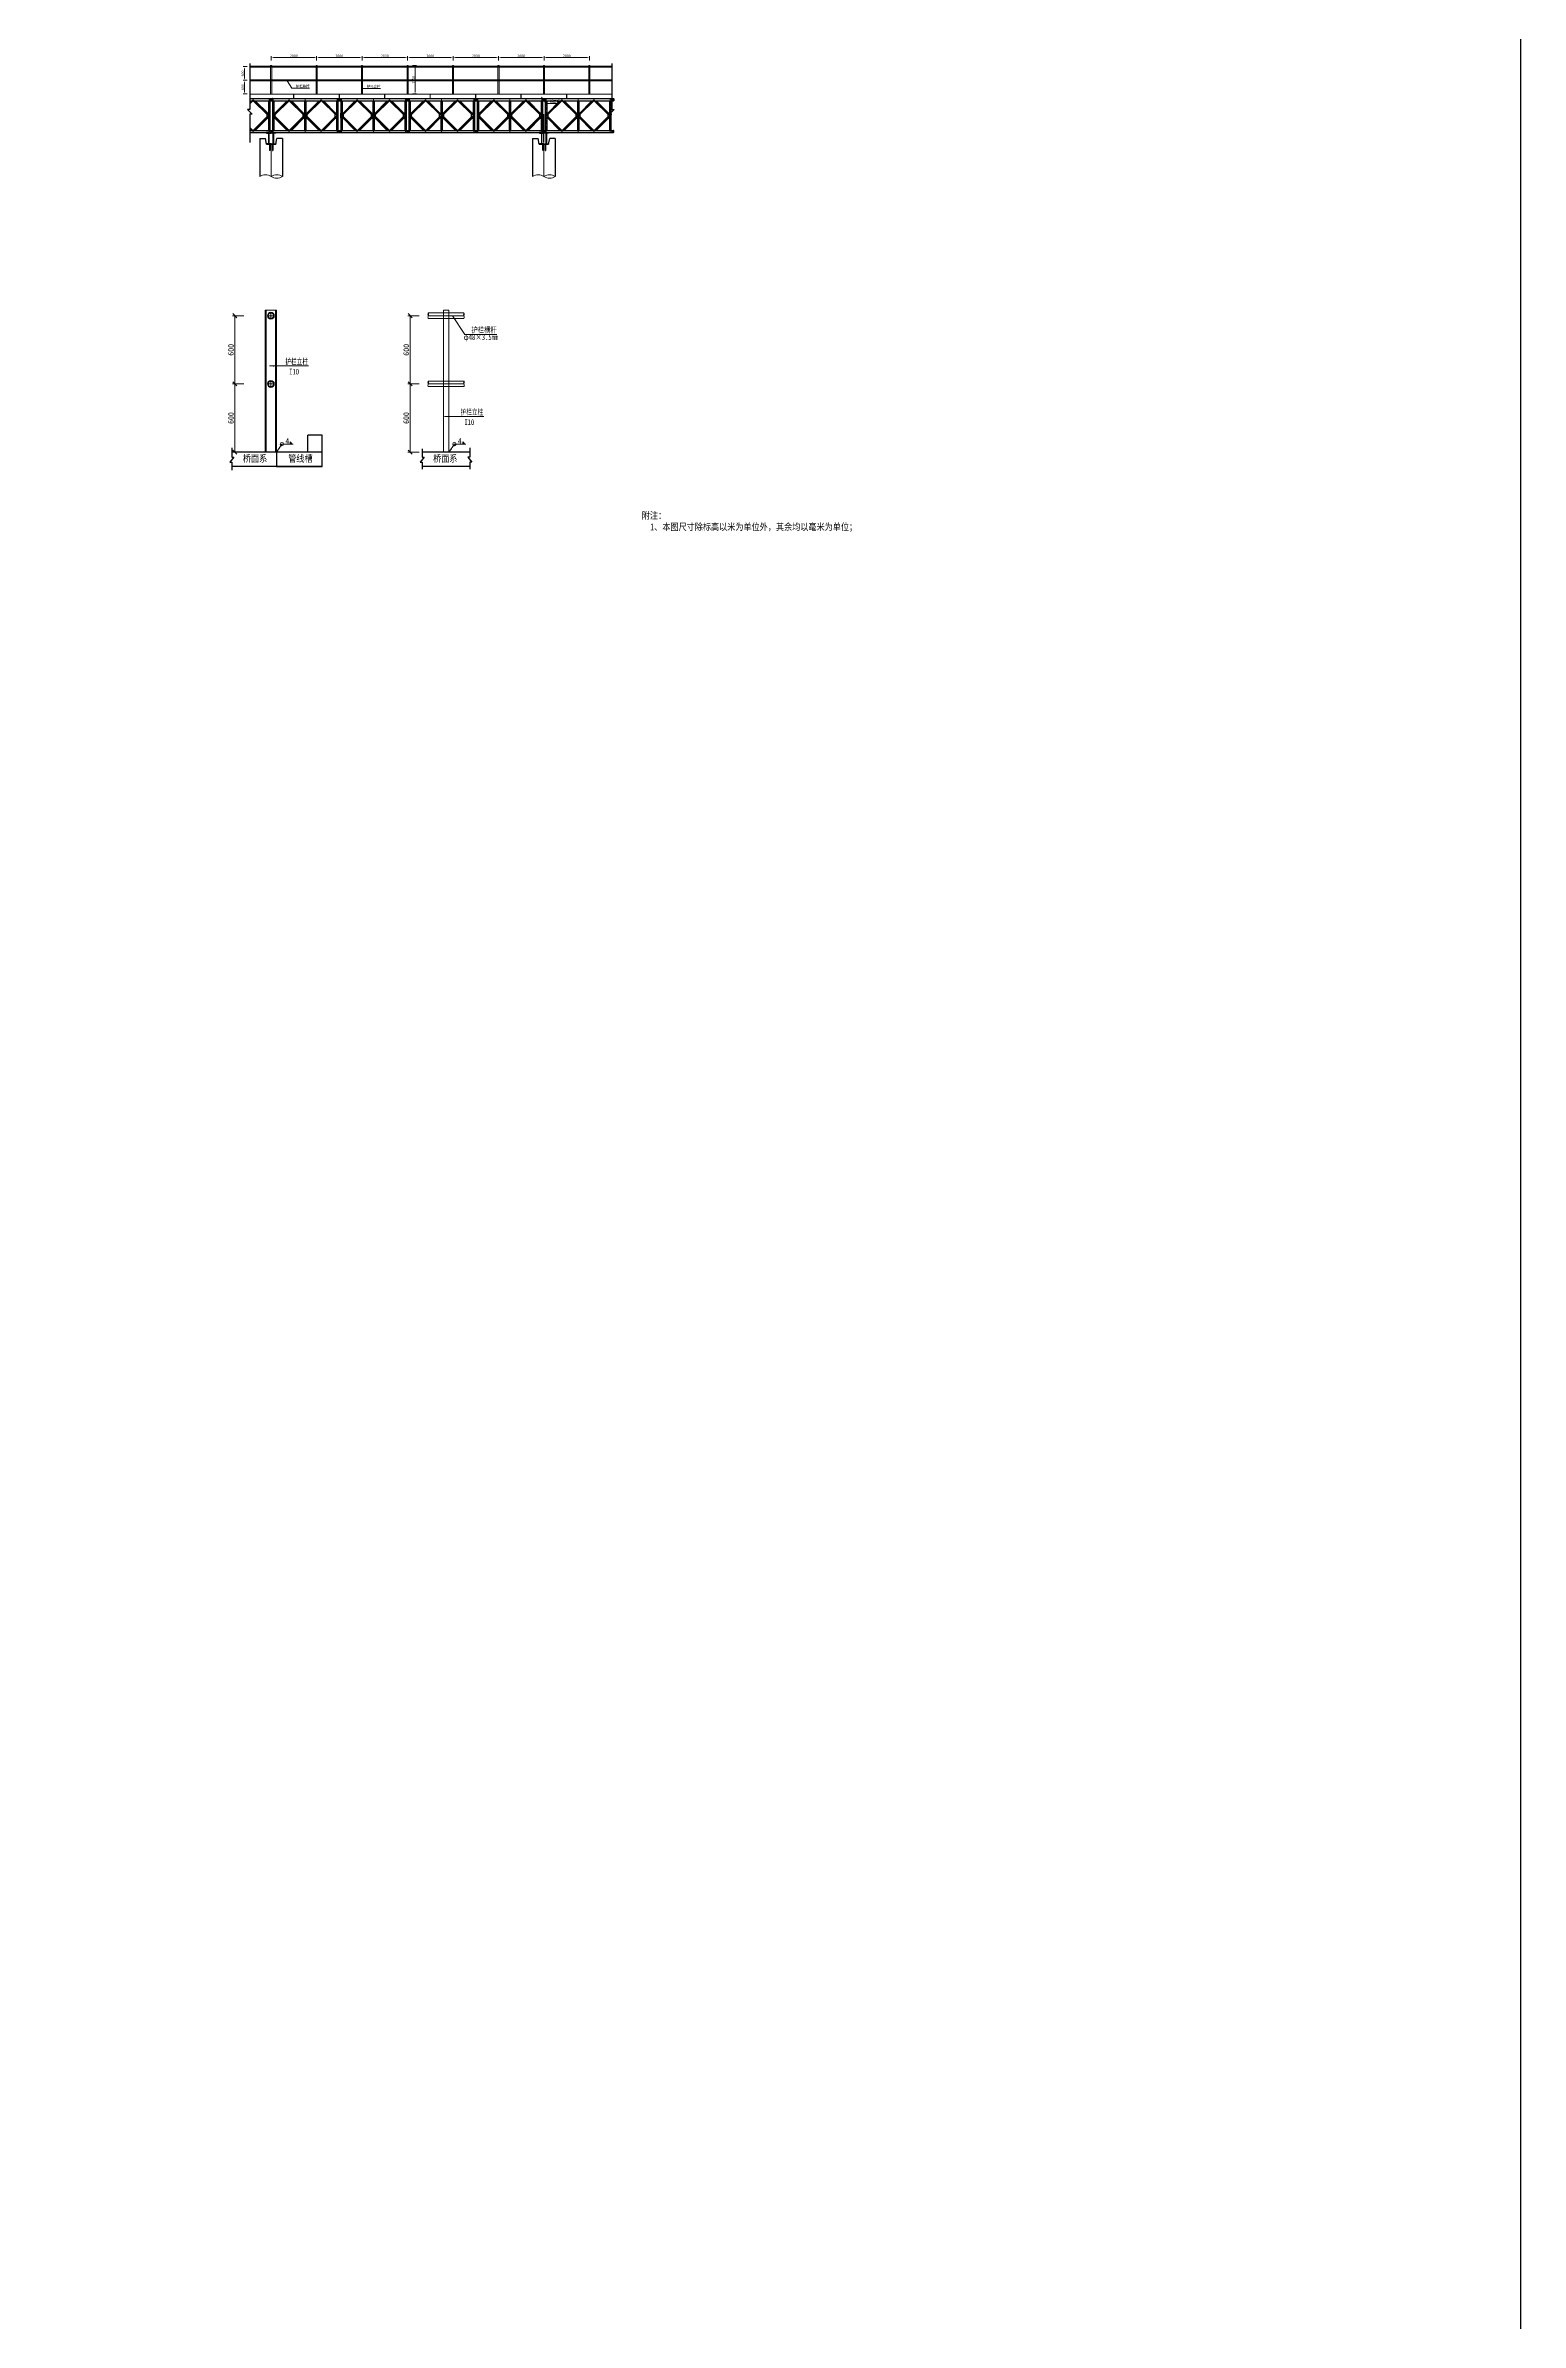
# Model space of a CAD drawing. Header units: millimetres. Extents: x -724662 to -98163, y -2532159 to 119496.
# Drawn here: x -98812 to -98163, y 113491 to 114492 of the extents above; entities that cross this region are included whole.
import ezdxf

# ---------------------------------------------------------------- set-up
doc = ezdxf.new("R2010")
doc.units = ezdxf.units.MM
doc.header["$LTSCALE"] = 20
doc.linetypes.add('CENTER', pattern=[2, 1.25, -0.25, 0.25, -0.25])
doc.linetypes.add('CENTER2', pattern=[28.575, 19.05, -3.175, 3.175, -3.175])
doc.layers.get('0').update_dxf_attribs({"lineweight": 25})
for name, color, linetype, lineweight in [('center', 3, 'CENTER', 13), ('Fline', 6, 'Continuous', 18), ('中心线', 3, 'CENTER2', 13), ('标注', 1, 'Continuous', 13), ('标注线', 6, 'Continuous', 15), ('细实线', 1, 'Continuous', 13)]:
    doc.layers.add(name, color=color, linetype=linetype, lineweight=lineweight)
doc.layers.add('钢构CAD-工字钢', color=6, linetype='Continuous')
doc.styles.add('2.5', font='simsun.ttf', dxfattribs={"width": 0.8, "height": 2.5})
doc.styles.get("Standard").update_dxf_attribs({"font": 'simsun.ttf', "width": 0.85})
doc.styles.add('文本1', font='simsun.ttf', dxfattribs={"width": 0.71, "height": 2.2})
doc.dimstyles.new('10', dxfattribs={"dimtxt": 2.5, "dimasz": 2, "dimexe": 1.25, "dimexo": 1.25, "dimgap": 0.5, "dimtad": 1, "dimdec": 0, "dimlfac": 10, "dimdsep": 46, "dimtxsty": '2.5', "dimblk": 'OBLIQUE', "dimcen": 0.0001, "dimclrd": 256, "dimclre": 256, "dimclrt": 7, "dimadec": 4, "dimazin": 2, "dimtfac": 1, "dimtdec": 0, "dimtmove": 1, "dimatfit": 3, "dimfxl": 1, "dimlwd": -1, "dimlwe": -1, "dimarcsym": 0})
doc.dimstyles.new('100-0.5', dxfattribs={"dimscale": 0.5, "dimtxt": 2.5, "dimasz": 2, "dimexe": 1.25, "dimexo": 1.25, "dimgap": 0.125, "dimtad": 1, "dimdec": 0, "dimlfac": 100, "dimdsep": 46, "dimtxsty": 'Standard', "dimcen": 0.001, "dimclrd": 256, "dimclre": 256, "dimclrt": 7, "dimadec": 4, "dimazin": 2, "dimtfac": 1, "dimtdec": 0, "dimtmove": 1, "dimatfit": 2, "dimfxlon": 1, "dimlwd": -1, "dimlwe": -1, "dimarcsym": 0})
doc.dimstyles.new('ISO-20', dxfattribs={"dimtxt": 2.5, "dimasz": 1.8, "dimexe": 1, "dimexo": 0.625, "dimgap": 0.4, "dimtad": 1, "dimdec": 0, "dimlfac": 20, "dimzin": 12, "dimdsep": 46, "dimtxsty": 'Standard', "dimblk": 'OBLIQUE', "dimcen": 2, "dimclrd": 256, "dimclre": 256, "dimclrt": 7, "dimadec": 1, "dimazin": 3, "dimtfac": 1, "dimtdec": 0, "dimtmove": 1, "dimatfit": 3, "dimfxl": 4, "dimfxlon": 1, "dimtolj": 1, "dimlwd": -1, "dimlwe": -1, "dimarcsym": 0})

# ---------------------------------------------------------------- blocks, each defined once
blk = doc.blocks.new('贝雷梁')
at = {"ltscale": 10}
for p, q in [((-7, 144), (-6, 145)), ((-7, 144), (-7, 135)), ((-7, 135), (-6, 135))]:
    blk.add_line(p, q, dxfattribs=at)
for p, q in [((-7, 144), (-7, 135)), ((-6, 145), (306, 145)), ((-6, 145), (306, 145)), ((-6, 135), (306, 135)), ((6, 135), (6, 5)), ((9, 70), (79, 140)), ((12, 77), (70, 135)), ((12, 135), (12, 5)), ((16, 73), (79, 135)), ((79, 140), (150, 70)), ((143, 73), (80, 135)), ((147, 77), (89, 135)), ((147, 135), (147, 5)), ((220, 140), (150, 70)), ((153, 77), (211, 135)), ((153, 135), (153, 5)), ((157, 73), (220, 135)), ((291, 70), (220, 140)), ((284, 73), (221, 135)), ((288, 77), (230, 135)), ((288, 135), (288, 5)), ((294, 135), (294, 5)), ((307, 144), (306, 145)), ((307, 135), (306, 135)), ((307, 144), (307, 135)), ((-7, 4), (-6, 5)), ((-7, 4), (-6, 5)), ((-7, -4), (-7, 4)), ((-7, -4), (-7, 4)), ((-6, 5), (306, 5)), ((7, 59), (7, 81)), ((7, 81), (18, 81)), ((7, 59), (18, 59)), ((9, 70), (79, 0)), ((12, 77), (16, 73)), ((12, 63), (16, 67)), ((12, 63), (70, 5)), ((16, 67), (79, 5)), ((18, 59), (18, 81)), ((79, 0), (150, 70)), ((143, 67), (80, 5)), ((147, 63), (89, 5)), ((141, 81), (159, 81)), ((141, 59), (141, 81)), ((141, 59), (159, 59)), ((143, 73), (147, 77)), ((143, 67), (147, 63)), ((220, 0), (150, 70)), ((157, 73), (153, 77)), ((157, 67), (153, 63)), ((153, 63), (211, 5)), ((157, 67), (220, 5)), ((159, 59), (159, 81)), ((291, 70), (220, 0)), ((284, 67), (221, 5)), ((288, 63), (230, 5)), ((282, 59), (282, 81)), ((293, 81), (282, 81)), ((282, 59), (293, 59)), ((288, 77), (284, 73)), ((288, 63), (284, 67)), ((293, 59), (293, 81)), ((307, 4), (306, 5)), ((307, -4), (307, 4)), ((-7, -4), (-6, -5)), ((-7, -4), (-6, -5)), ((-6, -5), (306, -5)), ((-6, -5), (306, -5)), ((307, -4), (306, -5))]:
    blk.add_line(p, q)
for centre in [(0, 140), (0, 140), (300, 140), (300, 140)]:
    blk.add_circle(centre, 2.5, dxfattribs=at)
for centre in [(0, 140), (0, 140), (0, 140), (0, 140), (0, 140), (0, 140), (0, 140), (0, 140), (300, 140), (300, 140), (300, 140), (300, 140), (300, 140), (300, 140), (300, 140), (300, 140), (0, 0), (300, 0), (300, 0), (300, 0), (300, 0), (300, 0), (300, 0)]:
    blk.add_circle(centre, 2.5)
at = {"layer": 'center', "ltscale": 0.5}
for p, q in [((9, 145), (9, -5)), ((150, 145), (150, -5)), ((291, 145), (291, -5))]:
    blk.add_line(p, q, dxfattribs=at)
blk = doc.blocks.new('*D642')
at = {"layer": 'Defpoints', "color": 0, "transparency": 16777216}
for p in [(-98721.6, 114476.8), (-98724.1, 114470.8), (-98721.6, 114470.8)]:
    blk.add_point(p, dxfattribs=at)
at = {"layer": '标注', "transparency": 16777216}
for p, q in [((-98722.9, 114476.8), (-98724.7, 114476.8)), ((-98724.1, 114475.8), (-98724.1, 114471.8))]:
    blk.add_line(p, q, dxfattribs=at)
at = {"layer": '标注', "linetype": 'ByBlock', "transparency": 16777216}
blk.add_line((-98722.9, 114470.8), (-98724.7, 114470.8), dxfattribs=at)
at = {"layer": '标注', "transparency": 16777216}
for points in [[(-98724.3, 114475.8), (-98724, 114475.8), (-98724.1, 114476.8)], [(-98724.3, 114471.8), (-98724, 114471.8), (-98724.1, 114470.8)]]:
    blk.add_solid(points, dxfattribs=at)
at = {"layer": '标注', "color": 7, "transparency": 16777216, "insert": (-98724.8, 114473.8), "char_height": 1.25, "attachment_point": 5, "rotation": 90}
blk.add_mtext('600', dxfattribs=at)
blk = doc.blocks.new('*D643')
at = {"layer": 'Defpoints', "color": 0, "transparency": 16777216}
for p in [(-98724.1, 114482.8), (-98721.6, 114482.8), (-98721.6, 114476.8)]:
    blk.add_point(p, dxfattribs=at)
at = {"layer": '标注', "linetype": 'ByBlock', "transparency": 16777216}
blk.add_line((-98722.9, 114482.8), (-98724.7, 114482.8), dxfattribs=at)
at = {"layer": '标注', "transparency": 16777216}
for p, q in [((-98724.1, 114477.8), (-98724.1, 114481.8)), ((-98722.9, 114476.8), (-98724.7, 114476.8))]:
    blk.add_line(p, q, dxfattribs=at)
for points in [[(-98724.3, 114481.8), (-98724, 114481.8), (-98724.1, 114482.8)], [(-98724.3, 114477.8), (-98724, 114477.8), (-98724.1, 114476.8)]]:
    blk.add_solid(points, dxfattribs=at)
at = {"layer": '标注', "color": 7, "transparency": 16777216, "insert": (-98724.8, 114479.8), "char_height": 1.25, "attachment_point": 5, "rotation": 90}
blk.add_mtext('600', dxfattribs=at)
blk = doc.blocks.new('*D644')
at = {"layer": 'Defpoints', "color": 0, "transparency": 16777216}
for p in [(-98652.3, 114483.3), (-98652.1, 114470.8), (-98649, 114470.8)]:
    blk.add_point(p, dxfattribs=at)
at = {"layer": '标注', "transparency": 16777216}
for p, q in [((-98650.2, 114483.3), (-98648.4, 114483.3)), ((-98649, 114482.3), (-98649, 114471.8))]:
    blk.add_line(p, q, dxfattribs=at)
at = {"layer": '标注', "linetype": 'ByBlock', "transparency": 16777216}
blk.add_line((-98650.2, 114470.8), (-98648.4, 114470.8), dxfattribs=at)
at = {"layer": '标注', "transparency": 16777216}
for points in [[(-98649.2, 114482.3), (-98648.8, 114482.3), (-98649, 114483.3)], [(-98649.2, 114471.8), (-98648.8, 114471.8), (-98649, 114470.8)]]:
    blk.add_solid(points, dxfattribs=at)
at = {"layer": '标注', "color": 7, "transparency": 16777216, "insert": (-98649.7, 114477), "char_height": 1.25, "attachment_point": 5, "rotation": 90}
blk.add_mtext('1250', dxfattribs=at)
blk = doc.blocks.new('_Oblique')
at = {"color": 0, "linetype": 'ByBlock', "lineweight": -2}
blk.add_line((-0.5, -0.5), (0.5, 0.5), dxfattribs=at)
blk = doc.blocks.new('*D645')
at = {"layer": 'Defpoints', "color": 0, "transparency": 16777216}
for p in [(-98640.9, 114373.3), (-98651.2, 114343.3), (-98640.9, 114343.3)]:
    blk.add_point(p, dxfattribs=at)
at = {"layer": '标注', "transparency": 16777216}
for p, q in [((-98647.2, 114373.3), (-98652.2, 114373.3)), ((-98651.2, 114373.3), (-98651.2, 114343.3)), ((-98647.2, 114343.3), (-98652.2, 114343.3))]:
    blk.add_line(p, q, dxfattribs=at)
at = {"layer": '标注', "transparency": 16777216, "xscale": 1.8, "yscale": 1.8, "zscale": 1.8}
for p, rotation in [((-98651.2, 114373.3), 90), ((-98651.2, 114343.3), 270)]:
    blk.add_blockref('_Oblique', p, dxfattribs=dict(at, rotation=rotation))
at = {"layer": '标注', "color": 7, "transparency": 16777216, "insert": (-98652.9, 114358.3), "char_height": 2.5, "attachment_point": 5, "rotation": 90}
blk.add_mtext('\\A1;600', dxfattribs=at)
blk = doc.blocks.new('*D646')
at = {"layer": 'Defpoints', "color": 0, "transparency": 16777216}
for p in [(-98640.9, 114343.3), (-98651.2, 114313.3), (-98643.4, 114313.3)]:
    blk.add_point(p, dxfattribs=at)
at = {"layer": '标注', "transparency": 16777216}
for p, q in [((-98647.2, 114343.3), (-98652.2, 114343.3)), ((-98651.2, 114343.3), (-98651.2, 114313.3)), ((-98647.2, 114313.3), (-98652.2, 114313.3))]:
    blk.add_line(p, q, dxfattribs=at)
at = {"layer": '标注', "transparency": 16777216, "xscale": 1.8, "yscale": 1.8, "zscale": 1.8}
for p, rotation in [((-98651.2, 114343.3), 90), ((-98651.2, 114313.3), 270)]:
    blk.add_blockref('_Oblique', p, dxfattribs=dict(at, rotation=rotation))
at = {"layer": '标注', "color": 7, "transparency": 16777216, "insert": (-98652.9, 114328.3), "char_height": 2.5, "attachment_point": 5, "rotation": 90}
blk.add_mtext('\\A1;600', dxfattribs=at)
blk = doc.blocks.new('*D647')
at = {"layer": 'Defpoints', "color": 0, "transparency": 16777216}
for p in [(-98712.3, 114483.8), (-98692.3, 114486.8), (-98692.3, 114483.8)]:
    blk.add_point(p, dxfattribs=at)
at = {"layer": '标注', "transparency": 16777216}
for p, q in [((-98712.3, 114485.5), (-98712.3, 114487.4)), ((-98711.3, 114486.8), (-98693.3, 114486.8))]:
    blk.add_line(p, q, dxfattribs=at)
at = {"layer": '标注', "linetype": 'ByBlock', "transparency": 16777216}
blk.add_line((-98692.3, 114485.5), (-98692.3, 114487.4), dxfattribs=at)
at = {"layer": '标注', "transparency": 16777216}
for points in [[(-98711.3, 114486.9), (-98711.3, 114486.6), (-98712.3, 114486.8)], [(-98693.3, 114486.9), (-98693.3, 114486.6), (-98692.3, 114486.8)]]:
    blk.add_solid(points, dxfattribs=at)
at = {"layer": '标注', "color": 7, "transparency": 16777216, "insert": (-98702.3, 114487.5), "char_height": 1.25, "attachment_point": 5}
blk.add_mtext('2000', dxfattribs=at)
blk = doc.blocks.new('*D648')
at = {"layer": 'Defpoints', "color": 0, "transparency": 16777216}
for p in [(-98692.3, 114483.8), (-98672.3, 114486.8), (-98672.3, 114483.8)]:
    blk.add_point(p, dxfattribs=at)
at = {"layer": '标注', "transparency": 16777216}
for p, q in [((-98692.3, 114485.5), (-98692.3, 114487.4)), ((-98691.3, 114486.8), (-98673.3, 114486.8))]:
    blk.add_line(p, q, dxfattribs=at)
at = {"layer": '标注', "linetype": 'ByBlock', "transparency": 16777216}
blk.add_line((-98672.3, 114485.5), (-98672.3, 114487.4), dxfattribs=at)
at = {"layer": '标注', "transparency": 16777216}
for points in [[(-98691.3, 114486.9), (-98691.3, 114486.6), (-98692.3, 114486.8)], [(-98673.3, 114486.9), (-98673.3, 114486.6), (-98672.3, 114486.8)]]:
    blk.add_solid(points, dxfattribs=at)
at = {"layer": '标注', "color": 7, "transparency": 16777216, "insert": (-98682.3, 114487.5), "char_height": 1.25, "attachment_point": 5}
blk.add_mtext('2000', dxfattribs=at)
blk = doc.blocks.new('*D649')
at = {"layer": 'Defpoints', "color": 0, "transparency": 16777216}
for p in [(-98672.3, 114483.8), (-98652.3, 114486.8), (-98652.3, 114483.8)]:
    blk.add_point(p, dxfattribs=at)
at = {"layer": '标注', "transparency": 16777216}
for p, q in [((-98672.3, 114485.5), (-98672.3, 114487.4)), ((-98671.3, 114486.8), (-98653.3, 114486.8))]:
    blk.add_line(p, q, dxfattribs=at)
at = {"layer": '标注', "linetype": 'ByBlock', "transparency": 16777216}
blk.add_line((-98652.3, 114485.5), (-98652.3, 114487.4), dxfattribs=at)
at = {"layer": '标注', "transparency": 16777216}
for points in [[(-98671.3, 114486.9), (-98671.3, 114486.6), (-98672.3, 114486.8)], [(-98653.3, 114486.9), (-98653.3, 114486.6), (-98652.3, 114486.8)]]:
    blk.add_solid(points, dxfattribs=at)
at = {"layer": '标注', "color": 7, "transparency": 16777216, "insert": (-98662.3, 114487.5), "char_height": 1.25, "attachment_point": 5}
blk.add_mtext('2000', dxfattribs=at)
blk = doc.blocks.new('*D650')
at = {"layer": 'Defpoints', "color": 0, "transparency": 16777216}
for p in [(-98652.3, 114483.8), (-98632.3, 114486.8), (-98632.3, 114483.8)]:
    blk.add_point(p, dxfattribs=at)
at = {"layer": '标注', "transparency": 16777216}
for p, q in [((-98652.3, 114485.5), (-98652.3, 114487.4)), ((-98651.3, 114486.8), (-98633.3, 114486.8))]:
    blk.add_line(p, q, dxfattribs=at)
at = {"layer": '标注', "linetype": 'ByBlock', "transparency": 16777216}
blk.add_line((-98632.3, 114485.5), (-98632.3, 114487.4), dxfattribs=at)
at = {"layer": '标注', "transparency": 16777216}
for points in [[(-98651.3, 114486.9), (-98651.3, 114486.6), (-98652.3, 114486.8)], [(-98633.3, 114486.9), (-98633.3, 114486.6), (-98632.3, 114486.8)]]:
    blk.add_solid(points, dxfattribs=at)
at = {"layer": '标注', "color": 7, "transparency": 16777216, "insert": (-98642.3, 114487.5), "char_height": 1.25, "attachment_point": 5}
blk.add_mtext('2000', dxfattribs=at)
blk = doc.blocks.new('*D651')
at = {"layer": 'Defpoints', "color": 0, "transparency": 16777216}
for p in [(-98632.3, 114483.8), (-98612.3, 114486.8), (-98612.3, 114483.8)]:
    blk.add_point(p, dxfattribs=at)
at = {"layer": '标注', "transparency": 16777216}
for p, q in [((-98632.3, 114485.5), (-98632.3, 114487.4)), ((-98631.3, 114486.8), (-98613.3, 114486.8))]:
    blk.add_line(p, q, dxfattribs=at)
at = {"layer": '标注', "linetype": 'ByBlock', "transparency": 16777216}
blk.add_line((-98612.3, 114485.5), (-98612.3, 114487.4), dxfattribs=at)
at = {"layer": '标注', "transparency": 16777216}
for points in [[(-98631.3, 114486.9), (-98631.3, 114486.6), (-98632.3, 114486.8)], [(-98613.3, 114486.9), (-98613.3, 114486.6), (-98612.3, 114486.8)]]:
    blk.add_solid(points, dxfattribs=at)
at = {"layer": '标注', "color": 7, "transparency": 16777216, "insert": (-98622.3, 114487.5), "char_height": 1.25, "attachment_point": 5}
blk.add_mtext('2000', dxfattribs=at)
blk = doc.blocks.new('*D652')
at = {"layer": 'Defpoints', "color": 0, "transparency": 16777216}
for p in [(-98612.3, 114483.8), (-98592.3, 114486.8), (-98592.3, 114483.8)]:
    blk.add_point(p, dxfattribs=at)
at = {"layer": '标注', "transparency": 16777216}
for p, q in [((-98612.3, 114485.5), (-98612.3, 114487.4)), ((-98611.3, 114486.8), (-98593.3, 114486.8))]:
    blk.add_line(p, q, dxfattribs=at)
at = {"layer": '标注', "linetype": 'ByBlock', "transparency": 16777216}
blk.add_line((-98592.3, 114485.5), (-98592.3, 114487.4), dxfattribs=at)
at = {"layer": '标注', "transparency": 16777216}
for points in [[(-98611.3, 114486.9), (-98611.3, 114486.6), (-98612.3, 114486.8)], [(-98593.3, 114486.9), (-98593.3, 114486.6), (-98592.3, 114486.8)]]:
    blk.add_solid(points, dxfattribs=at)
at = {"layer": '标注', "color": 7, "transparency": 16777216, "insert": (-98602.3, 114487.5), "char_height": 1.25, "attachment_point": 5}
blk.add_mtext('2000', dxfattribs=at)
blk = doc.blocks.new('*D653')
at = {"layer": 'Defpoints', "color": 0, "transparency": 16777216}
for p in [(-98592.3, 114483.8), (-98572.3, 114486.8), (-98572.3, 114483.8)]:
    blk.add_point(p, dxfattribs=at)
at = {"layer": '标注', "transparency": 16777216}
for p, q in [((-98592.3, 114485.5), (-98592.3, 114487.4)), ((-98591.3, 114486.8), (-98573.3, 114486.8))]:
    blk.add_line(p, q, dxfattribs=at)
at = {"layer": '标注', "linetype": 'ByBlock', "transparency": 16777216}
blk.add_line((-98572.3, 114485.5), (-98572.3, 114487.4), dxfattribs=at)
at = {"layer": '标注', "transparency": 16777216}
for points in [[(-98591.3, 114486.9), (-98591.3, 114486.6), (-98592.3, 114486.8)], [(-98573.3, 114486.9), (-98573.3, 114486.6), (-98572.3, 114486.8)]]:
    blk.add_solid(points, dxfattribs=at)
at = {"layer": '标注', "color": 7, "transparency": 16777216, "insert": (-98582.3, 114487.5), "char_height": 1.25, "attachment_point": 5}
blk.add_mtext('2000', dxfattribs=at)
blk = doc.blocks.new('*D654')
at = {"layer": 'Defpoints', "color": 0, "transparency": 16777216}
for p in [(-98718, 114373.3), (-98728.3, 114343.3), (-98718, 114343.3)]:
    blk.add_point(p, dxfattribs=at)
at = {"layer": '标注', "transparency": 16777216}
for p, q in [((-98724.3, 114373.3), (-98729.3, 114373.3)), ((-98728.3, 114373.3), (-98728.3, 114343.3)), ((-98724.3, 114343.3), (-98729.3, 114343.3))]:
    blk.add_line(p, q, dxfattribs=at)
at = {"layer": '标注', "transparency": 16777216, "xscale": 1.8, "yscale": 1.8, "zscale": 1.8}
for p, rotation in [((-98728.3, 114373.3), 90), ((-98728.3, 114343.3), 270)]:
    blk.add_blockref('_Oblique', p, dxfattribs=dict(at, rotation=rotation))
at = {"layer": '标注', "color": 7, "transparency": 16777216, "insert": (-98730, 114358.3), "char_height": 2.5, "attachment_point": 5, "rotation": 90}
blk.add_mtext('\\A1;600', dxfattribs=at)
blk = doc.blocks.new('*D655')
at = {"layer": 'Defpoints', "color": 0, "transparency": 16777216}
for p in [(-98718, 114343.3), (-98728.3, 114313.3), (-98720.5, 114313.3)]:
    blk.add_point(p, dxfattribs=at)
at = {"layer": '标注', "transparency": 16777216}
for p, q in [((-98724.3, 114343.3), (-98729.3, 114343.3)), ((-98728.3, 114343.3), (-98728.3, 114313.3)), ((-98724.3, 114313.3), (-98729.3, 114313.3))]:
    blk.add_line(p, q, dxfattribs=at)
at = {"layer": '标注', "transparency": 16777216, "xscale": 1.8, "yscale": 1.8, "zscale": 1.8}
for p, rotation in [((-98728.3, 114343.3), 90), ((-98728.3, 114313.3), 270)]:
    blk.add_blockref('_Oblique', p, dxfattribs=dict(at, rotation=rotation))
at = {"layer": '标注', "color": 7, "transparency": 16777216, "insert": (-98730, 114328.3), "char_height": 2.5, "attachment_point": 5, "rotation": 90}
blk.add_mtext('\\A1;600', dxfattribs=at)

msp = doc.modelspace()

# ---------------------------------------------------------------- linework, layer by layer
for p, q in [((-98721.6245, 114468.7774), (-98711.6746, 114468.7774)), ((-98721.6245, 114468.7774), (-98711.6746, 114468.7774)), ((-98720.2745, 114468.2775), (-98721.6245, 114466.9371)), ((-98721.6245, 114466.5135), (-98720.3503, 114467.7775)), ((-98721.6245, 114467.3554), (-98721.1988, 114467.7775)), ((-98721.6245, 114467.7775), (-98711.6746, 114467.7775)), ((-98713.2246, 114461.2776), (-98720.2745, 114468.2775)), ((-98713.9489, 114461.5775), (-98720.1988, 114467.7775)), ((-98713.5246, 114462.0018), (-98719.3503, 114467.7775)), ((-98714.095, 114460.1454), (-98714.095, 114462.4097)), ((-98713.0702, 114462.4097), (-98714.095, 114462.4097)), ((-98713.5246, 114462.0018), (-98713.9489, 114461.5775)), ((-98713.5246, 114467.7775), (-98713.5246, 114454.7776)), ((-98713.0702, 114460.1454), (-98713.0702, 114462.4097)), ((-98712.9246, 114467.7775), (-98712.9246, 114454.7776)), ((-98711.6246, 114468.7274), (-98711.6746, 114468.7774)), ((-98711.6246, 114467.8275), (-98711.6746, 114467.7775)), ((-98711.6246, 114468.7274), (-98711.6246, 114467.8275)), ((-98721.6245, 114456.0417), (-98720.3503, 114454.7776)), ((-98720.2745, 114454.2777), (-98721.6245, 114455.618)), ((-98721.6245, 114455.1997), (-98721.1988, 114454.7776)), ((-98721.6245, 114454.7776), (-98711.6746, 114454.7776)), ((-98721.6245, 114453.7777), (-98711.6746, 114453.7777)), ((-98721.6245, 114453.7777), (-98711.6746, 114453.7777)), ((-98713.2246, 114461.2776), (-98720.2745, 114454.2777)), ((-98713.9489, 114460.9776), (-98720.1988, 114454.7776)), ((-98713.5246, 114460.5533), (-98719.3503, 114454.7776)), ((-98714.095, 114460.1454), (-98713.0702, 114460.1454)), ((-98713.5246, 114460.5533), (-98713.9489, 114460.9776)), ((-98711.6246, 114454.7276), (-98711.6746, 114454.7776)), ((-98711.6246, 114453.8277), (-98711.6746, 114453.7777)), ((-98711.6246, 114453.8277), (-98711.6246, 114454.7276)), ((-98717.3242, 114451.2777), (-98714.8742, 114451.2777)), ((-98714.3742, 114448.7777), (-98714.8742, 114451.2777)), ((-98714.3742, 114448.7777), (-98710.2742, 114448.7777)), ((-98710.2742, 114448.7777), (-98709.7742, 114451.2777)), ((-98707.3242, 114451.2777), (-98709.7742, 114451.2777)), ((-98597.3259, 114451.2777), (-98594.8759, 114451.2777)), ((-98594.3759, 114448.7777), (-98594.8759, 114451.2777)), ((-98594.3759, 114448.7777), (-98590.2759, 114448.7777)), ((-98590.2759, 114448.7777), (-98589.7759, 114451.2777)), ((-98587.3259, 114451.2777), (-98589.7759, 114451.2777)), ((-98709.9479, 114313.2763), (-98729.58, 114313.2763)), ((-98709.9479, 114313.2763), (-98709.9479, 114306.9763)), ((-98624.8626, 114313.2763), (-98645.8829, 114313.2763)), ((-98709.9479, 114306.9763), (-98729.58, 114306.9763)), ((-98624.8626, 114306.9763), (-98645.8829, 114306.9763))]:
    msp.add_line(p, q)
at = {"color": 1, "ltscale": 10}
for p, q in [((-98713.0192, 114448.7777), (-98713.0192, 114445.9777)), ((-98712.9292, 114448.7777), (-98712.9292, 114445.9777)), ((-98711.7192, 114448.7777), (-98711.7192, 114445.9777)), ((-98711.6292, 114448.7777), (-98711.6292, 114445.9777)), ((-98593.0209, 114448.7777), (-98593.0209, 114445.9777)), ((-98592.9309, 114448.7777), (-98592.9309, 114445.9777)), ((-98591.7209, 114448.7777), (-98591.7209, 114445.9777)), ((-98591.6309, 114448.7777), (-98591.6309, 114445.9777))]:
    msp.add_line(p, q, dxfattribs=at)
at = {"color": 1}
for p, q in [((-98712.9292, 114445.9777), (-98713.0192, 114445.9777)), ((-98711.7192, 114445.9777), (-98711.6292, 114445.9777)), ((-98592.9309, 114445.9777), (-98593.0209, 114445.9777)), ((-98591.7209, 114445.9777), (-98591.6309, 114445.9777))]:
    msp.add_line(p, q, dxfattribs=at)
at = {"color": 5}
for p, q in [((-98689.9479, 114313.2763), (-98709.9479, 114313.2763)), ((-98696.2479, 114313.2763), (-98696.2479, 114320.7763)), ((-98689.9479, 114320.7763), (-98696.2479, 114320.7763)), ((-98689.9479, 114306.9763), (-98689.9479, 114320.7763)), ((-98689.9479, 114313.2763), (-98689.9479, 114320.7763)), ((-98689.9479, 114306.9763), (-98709.9479, 114306.9763)), ((-98709.9479, 114306.9763), (-98689.9479, 114306.9763))]:
    msp.add_line(p, q, dxfattribs=at)
for points in [[(-98714.3242, 114448.7777), (-98712.3242, 114448.7777), (-98712.3242, 114448.9377), (-98713.1442, 114448.9377, -0.414213562), (-98713.2742, 114449.0677), (-98713.2742, 114453.4877, -0.414213562), (-98713.1442, 114453.6177), (-98712.3242, 114453.6177), (-98712.3242, 114453.7777), (-98714.3242, 114453.7777), (-98714.3242, 114453.6177), (-98713.5042, 114453.6177, -0.414213562), (-98713.3742, 114453.4877), (-98713.3742, 114449.0677, -0.414213562), (-98713.5042, 114448.9377), (-98714.3242, 114448.9377)], [(-98710.3242, 114448.7777), (-98712.3242, 114448.7777), (-98712.3242, 114448.9377), (-98711.5042, 114448.9377, 0.414213562), (-98711.3742, 114449.0677), (-98711.3742, 114453.4877, 0.414213562), (-98711.5042, 114453.6177), (-98712.3242, 114453.6177), (-98712.3242, 114453.7777), (-98710.3242, 114453.7777), (-98710.3242, 114453.6177), (-98711.1442, 114453.6177, 0.414213562), (-98711.2742, 114453.4877), (-98711.2742, 114449.0677, 0.414213562), (-98711.1442, 114448.9377), (-98710.3242, 114448.9377)], [(-98594.3259, 114448.7777), (-98592.3259, 114448.7777), (-98592.3259, 114448.9377), (-98593.1459, 114448.9377, -0.414213562), (-98593.2759, 114449.0677), (-98593.2759, 114453.4877, -0.414213562), (-98593.1459, 114453.6177), (-98592.3259, 114453.6177), (-98592.3259, 114453.7777), (-98594.3259, 114453.7777), (-98594.3259, 114453.6177), (-98593.5059, 114453.6177, -0.414213562), (-98593.3759, 114453.4877), (-98593.3759, 114449.0677, -0.414213562), (-98593.5059, 114448.9377), (-98594.3259, 114448.9377)], [(-98590.3259, 114448.7777), (-98592.3259, 114448.7777), (-98592.3259, 114448.9377), (-98591.5059, 114448.9377, 0.414213562), (-98591.3759, 114449.0677), (-98591.3759, 114453.4877, 0.414213562), (-98591.5059, 114453.6177), (-98592.3259, 114453.6177), (-98592.3259, 114453.7777), (-98590.3259, 114453.7777), (-98590.3259, 114453.6177), (-98591.1459, 114453.6177, 0.414213562), (-98591.2759, 114453.4877), (-98591.2759, 114449.0677, 0.414213562), (-98591.1459, 114448.9377), (-98590.3259, 114448.9377)]]:
    msp.add_lwpolyline(points, format="xyb", close=True)
for points in [[(-98717.3242, 114451.2777), (-98717.3242, 114434.5384)], [(-98707.3242, 114451.2777), (-98707.3242, 114434.5384)], [(-98597.3259, 114451.2777), (-98597.3259, 114434.5384)], [(-98587.3259, 114451.2777), (-98587.3259, 114434.5384)]]:
    msp.add_lwpolyline(points)
at = {"ltscale": 10}
msp.add_ellipse((-98712.3246, 114468.2775), major_axis=(-0.1768, 0.1768), ratio=1, start_param=3.926990817, end_param=10.210176124, dxfattribs=at)
msp.add_ellipse((-98712.3246, 114468.2775), major_axis=(-0.1768, 0.1768), ratio=1, start_param=3.926990817, end_param=10.210176124, dxfattribs=at)
for centre, major_axis, start_param, end_param in [((-98712.3246, 114468.2775), (-0.1768, 0.1768), 3.926990817, 10.210176124), ((-98712.3246, 114468.2775), (-0.1768, 0.1768), 3.926990817, 10.210176124), ((-98712.3246, 114468.2775), (-0.1768, 0.1768), 3.926990817, 10.210176124), ((-98712.3246, 114468.2775), (-0.1768, 0.1768), 3.926990817, 10.210176124), ((-98712.3246, 114468.2775), (-0.1768, 0.1768), 3.926990817, 10.210176124), ((-98712.3246, 114468.2775), (-0.1768, 0.1768), 3.926990817, 10.210176124), ((-98712.3246, 114468.2775), (-0.1768, 0.1768), 3.926990817, 10.210176124), ((-98712.3246, 114468.2775), (-0.1768, 0.1768), 3.926990817, 10.210176124), ((-98712.3246, 114454.2777), (0.1768, 0.1768), 5.497787144, 11.780972451), ((-98712.3246, 114454.2777), (0.1768, 0.1768), 5.497787144, 11.780972451), ((-98712.3246, 114454.2777), (0.1768, 0.1768), 5.497787144, 11.780972451), ((-98712.3246, 114454.2777), (0.1768, 0.1768), 5.497787144, 11.780972451), ((-98712.3246, 114454.2777), (0.1768, 0.1768), 5.497787144, 11.780972451), ((-98712.3246, 114454.2777), (0.1768, 0.1768), 5.497787144, 11.780972451)]:
    msp.add_ellipse(centre, major_axis=major_axis, ratio=1, start_param=start_param, end_param=end_param)
at = {"layer": 'center', "ltscale": 0.5}
msp.add_line((-98713.2246, 114468.7774), (-98713.2246, 114453.7777), dxfattribs=at)
at = {"layer": 'Fline', "color": 1}
for centre, radius, start, end in [((-98714.824, 114430.6614), 4.6129, 57.1795225, 122.8204775), ((-98709.824, 114430.6625), 4.6118, 57.1769154, 122.8230846), ((-98709.824, 114438.3264), 4.5389, 236.5815631, 303.4184369), ((-98594.8257, 114430.6614), 4.6129, 57.1795225, 122.8204775), ((-98589.8257, 114430.6625), 4.6118, 57.1769154, 122.8230846), ((-98589.8257, 114438.3264), 4.5389, 236.5815631, 303.4184369)]:
    msp.add_arc(centre, radius, start, end, dxfattribs=at)
at = {"layer": '中心线', "ltscale": 0.1}
for p, q in [((-98721.6245, 114482.7774), (-98562.4936, 114482.7774)), ((-98721.6245, 114476.7774), (-98562.4936, 114476.7774)), ((-98712.3242, 114434.5384), (-98712.3242, 114448.7777)), ((-98592.3259, 114434.5384), (-98592.3259, 114448.7777)), ((-98713.6479, 114373.2959), (-98711.2479, 114373.2959)), ((-98712.4479, 114372.0959), (-98712.4479, 114374.4959)), ((-98627.5419, 114373.2959), (-98643.2036, 114373.2959)), ((-98713.6479, 114343.2959), (-98711.2479, 114343.2959)), ((-98712.4479, 114342.0959), (-98712.4479, 114344.4959)), ((-98627.5419, 114343.2959), (-98643.2036, 114343.2959))]:
    msp.add_line(p, q, dxfattribs=at)
at = {"layer": '中心线', "ltscale": 0.05}
for p, q in [((-98712.9742, 114448.7777), (-98712.9742, 114445.9777)), ((-98711.6742, 114448.7777), (-98711.6742, 114445.9777)), ((-98592.9759, 114448.7777), (-98592.9759, 114445.9777)), ((-98591.6759, 114448.7777), (-98591.6759, 114445.9777))]:
    msp.add_line(p, q, dxfattribs=at)
at = {"layer": '标注'}
for p, q in [((-98714.9479, 114375.7959), (-98714.9479, 114313.2763)), ((-98709.9479, 114375.7959), (-98714.9479, 114375.7959)), ((-98714.5229, 114375.7959), (-98714.5229, 114313.2763)), ((-98710.3729, 114375.7959), (-98710.3729, 114313.2763)), ((-98709.9479, 114375.7959), (-98709.9479, 114313.2763)), ((-98636.5727, 114374.4959), (-98643.2036, 114374.4959)), ((-98636.5727, 114372.0959), (-98643.2036, 114372.0959)), ((-98634.1727, 114375.7763), (-98636.5727, 114375.7763)), ((-98636.5727, 114313.2763), (-98636.5727, 114375.7763)), ((-98634.1727, 114374.4959), (-98636.5727, 114374.4959)), ((-98634.1727, 114372.0959), (-98636.5727, 114372.0959)), ((-98634.1727, 114313.2763), (-98634.1727, 114375.7763)), ((-98627.5419, 114374.4959), (-98634.1727, 114374.4959)), ((-98627.5419, 114372.0959), (-98634.1727, 114372.0959)), ((-98636.5727, 114344.4959), (-98643.2036, 114344.4959)), ((-98636.5727, 114342.0959), (-98643.2036, 114342.0959)), ((-98634.1727, 114344.4959), (-98636.5727, 114344.4959)), ((-98634.1727, 114342.0959), (-98636.5727, 114342.0959)), ((-98627.5419, 114344.4959), (-98634.1727, 114344.4959)), ((-98627.5419, 114342.0959), (-98634.1727, 114342.0959)), ((-98703.9291, 114317.767), (-98703.0235, 114316.8194)), ((-98703.9291, 114317.767), (-98703.9291, 114316.8194)), ((-98637.8727, 114313.2763), (-98632.8727, 114313.2763)), ((-98628.0685, 114317.767), (-98627.1629, 114316.8194)), ((-98628.0685, 114317.767), (-98628.0685, 114316.8194))]:
    msp.add_line(p, q, dxfattribs=at)
at = {"layer": '标注', "color": 5}
msp.add_line((-98709.9479, 114313.2763), (-98704.9479, 114313.2763), dxfattribs=at)
at = {"layer": '标注'}
for centre, radius in [((-98712.4479, 114373.2959), 1.5), ((-98712.4479, 114373.2959), 1.2), ((-98712.4479, 114343.2959), 1.5), ((-98712.4479, 114343.2959), 1.2), ((-98707.556, 114316.8194), 0.7315), ((-98631.6954, 114316.8194), 0.7315)]:
    msp.add_circle(centre, radius, dxfattribs=at)
for points in [[(-98643.2036, 114372.0959), (-98643.3408, 114372.6459), (-98643.2036, 114373.2959), (-98643.0664, 114373.8959), (-98643.2036, 114374.4959), (-98643.3408, 114373.8959), (-98643.2036, 114373.2959)], [(-98627.5419, 114372.0959), (-98627.4047, 114372.6459), (-98627.5419, 114373.2959), (-98627.6791, 114373.8959), (-98627.5419, 114374.4959), (-98627.4047, 114373.8959), (-98627.5419, 114373.2959)], [(-98643.2036, 114342.0959), (-98643.3408, 114342.6459), (-98643.2036, 114343.2959), (-98643.0664, 114343.8959), (-98643.2036, 114344.4959), (-98643.3408, 114343.8959), (-98643.2036, 114343.2959)], [(-98627.5419, 114342.0959), (-98627.4047, 114342.6459), (-98627.5419, 114343.2959), (-98627.6791, 114343.8959), (-98627.5419, 114344.4959), (-98627.4047, 114343.8959), (-98627.5419, 114343.2959)]]:
    msp.add_spline(points, degree=3, dxfattribs=at)
at = {"layer": '标注线', "color": 4, "lineweight": 25}
for p, q in [((-98721.6245, 114484.1993), (-98721.6245, 114463.9805)), ((-98562.4936, 114484.1993), (-98562.4936, 114463.9805)), ((-98721.6245, 114463.9805), (-98722.7258, 114463.9805)), ((-98722.7258, 114463.9805), (-98720.6702, 114461.852)), ((-98720.6702, 114461.852), (-98721.6245, 114461.852)), ((-98721.6245, 114461.852), (-98721.6245, 114449.4113)), ((-98592.4936, 114461.852), (-98592.4936, 114449.4113)), ((-98561.3923, 114463.9805), (-98563.4478, 114461.852)), ((-98563.4478, 114461.852), (-98562.4936, 114461.852)), ((-98562.4936, 114463.9805), (-98561.3923, 114463.9805)), ((-98729.58, 114315.2111), (-98729.58, 114311.0403)), ((-98645.8829, 114314.7538), (-98645.8829, 114311.0403)), ((-98624.8626, 114315.2175), (-98624.8626, 114311.0403)), ((-98728.6986, 114311.0403), (-98730.4614, 114308.8923)), ((-98730.4614, 114308.8923), (-98729.58, 114308.8923)), ((-98729.58, 114311.0403), (-98728.6986, 114311.0403)), ((-98729.58, 114308.8923), (-98729.58, 114305.3989)), ((-98645.0014, 114311.0403), (-98646.7643, 114308.8923)), ((-98646.7643, 114308.8923), (-98645.8829, 114308.8923)), ((-98645.8829, 114311.0403), (-98645.0014, 114311.0403)), ((-98645.8829, 114308.8923), (-98645.8829, 114305.8155)), ((-98624.8626, 114311.0403), (-98625.7441, 114311.0403)), ((-98625.7441, 114311.0403), (-98623.9812, 114308.8923)), ((-98624.8626, 114308.8923), (-98624.8626, 114305.7733)), ((-98623.9812, 114308.8923), (-98624.8626, 114308.8923))]:
    msp.add_line(p, q, dxfattribs=at)
at = {"layer": '细实线'}
for p, q in [((-98721.6245, 114483.0174), (-98562.4936, 114483.0174)), ((-98721.6245, 114482.5374), (-98562.4936, 114482.5374)), ((-98721.6245, 114477.0174), (-98562.4936, 114477.0174)), ((-98721.6245, 114476.5374), (-98562.4936, 114476.5374))]:
    msp.add_line(p, q, dxfattribs=at)
for points in [[(-98712.5642, 114483.2774), (-98712.0842, 114483.2774), (-98712.0842, 114470.7774), (-98712.5642, 114470.7774)], [(-98692.5642, 114483.2774), (-98692.0842, 114483.2774), (-98692.0842, 114470.7774), (-98692.5642, 114470.7774)], [(-98672.5642, 114483.2774), (-98672.0842, 114483.2774), (-98672.0842, 114470.7774), (-98672.5642, 114470.7774)], [(-98652.5642, 114483.2774), (-98652.0842, 114483.2774), (-98652.0842, 114470.7774), (-98652.5642, 114470.7774)], [(-98632.5642, 114483.2774), (-98632.0842, 114483.2774), (-98632.0842, 114470.7774), (-98632.5642, 114470.7774)], [(-98612.5642, 114483.2774), (-98612.0842, 114483.2774), (-98612.0842, 114470.7774), (-98612.5642, 114470.7774)], [(-98592.5642, 114483.2774), (-98592.0842, 114483.2774), (-98592.0842, 114470.7774), (-98592.5642, 114470.7774)], [(-98572.5642, 114483.2774), (-98572.0842, 114483.2774), (-98572.0842, 114470.7774), (-98572.5642, 114470.7774)]]:
    msp.add_lwpolyline(points, close=True, dxfattribs=at)
at = {"layer": '细实线', "color": 5}
msp.add_lwpolyline([(-98721.6245, 114470.7774), (-98702.4242, 114470.7774), (-98702.4242, 114468.7774), (-98721.6245, 114468.7774)], dxfattribs=at)
for points in [[(-98702.3242, 114470.7774), (-98682.4242, 114470.7774), (-98682.4242, 114468.7774), (-98702.3242, 114468.7774)], [(-98682.3242, 114470.7774), (-98662.4242, 114470.7774), (-98662.4242, 114468.7774), (-98682.3242, 114468.7774)], [(-98662.3242, 114470.7774), (-98642.4242, 114470.7774), (-98642.4242, 114468.7774), (-98662.3242, 114468.7774)], [(-98642.3242, 114470.7774), (-98622.4242, 114470.7774), (-98622.4242, 114468.7774), (-98642.3242, 114468.7774)], [(-98622.3242, 114470.7774), (-98602.4242, 114470.7774), (-98602.4242, 114468.7774), (-98622.3242, 114468.7774)], [(-98602.3242, 114470.7774), (-98582.4242, 114470.7774), (-98582.4242, 114468.7774), (-98602.3242, 114468.7774)], [(-98582.3242, 114470.7774), (-98562.4242, 114470.7774), (-98562.4242, 114468.7774), (-98582.3242, 114468.7774)]]:
    msp.add_lwpolyline(points, close=True, dxfattribs=at)
at = {"layer": '钢构CAD-工字钢', "color": 1}
msp.add_lwpolyline([(-106983.8246, 119495.75), (-98162.8005, 119495.75), (-98162.8005, 111489.3323), (-106983.8246, 111489.3323)], close=True, dxfattribs=at)

# ---------------------------------------------------------------- block references
at = {"extrusion": (0, 0, -1), "xscale": -0.1000000000058208, "yscale": 0.09999999997671694, "zscale": -0.1000000000058208}
for p in [(98712.3242, 114454.2777), (98682.3246, 114454.2777), (98652.3251, 114454.2777), (98622.3255, 114454.2777), (98592.3255, 114454.2777)]:
    msp.add_blockref('贝雷梁', p, dxfattribs=at)

# ---------------------------------------------------------------- texts
at = {"insert": (-98549.2961, 114286.9392), "char_height": 3, "width": 105.387193, "attachment_point": 1}
msp.add_mtext('附注：\\P  1、本图尺寸除标高以米为单位外，其余均以毫米为单位；\\P ', dxfattribs=at)
at = {"layer": '标注', "color": 7, "char_height": 1.25, "attachment_point": 7}
for s, insert in [('护栏横杆', (-98701.4099, 114473.4777)), ('护栏立柱', (-98670.2266, 114473.2846)), ('桥面系', (-98589.7761, 114466.6884))]:
    msp.add_mtext(s, dxfattribs=dict(at, insert=insert))
at = {"layer": '标注', "color": 7, "char_height": 2.5}
for s, insert, attachment_point, style in [('φ48×3.5mm', (-98612.4052, 114361.9413), 9, '文本1'), ('护栏横杆', (-98624.2664, 114365.5531), 7, '2.5'), ('护栏立柱', (-98696.123, 114351.6278), 9, '文本1'), ('I10', (-98700.0371, 114347.4197), 9, '文本1'), ('护栏立柱', (-98619.0479, 114329.4148), 9, '文本1'), ('I10', (-98622.9619, 114325.2067), 9, '文本1')]:
    msp.add_mtext(s, dxfattribs=dict(at, insert=insert, attachment_point=attachment_point, style=style))
at = {"layer": '标注', "attachment_point": 1}
for s, insert, char_height, width in [('桥面系', (-98724.7716, 114311.9957), 3, 13.330789), ('4', (-98706.0634, 114319.4248), 2.5, 0.7558), ('管线槽', (-98704.8284, 114311.9957), 3, 13.330789), ('桥面系', (-98641.0744, 114311.9957), 3, 13.330789), ('4', (-98630.2028, 114319.4248), 2.5, 0.7558)]:
    msp.add_mtext(s, dxfattribs=dict(at, insert=insert, char_height=char_height, width=width))

# ---------------------------------------------------------------- dimensions: what is measured, and where the dimension line sits
at = {"layer": '标注'}
for base, p1, p2, picture, middle in [((-98724.1188, 114482.7774), (-98721.6245, 114476.7774), (-98721.6245, 114482.7774), '*D643', (-98724.8063, 114479.7774)), ((-98648.9956, 114470.7774), (-98652.3104, 114483.2774), (-98652.0842, 114470.7774), '*D644', (-98649.6831, 114477.0274)), ((-98724.1188, 114470.7774), (-98721.6245, 114476.7774), (-98721.6245, 114470.7774), '*D642', (-98724.8063, 114473.7774))]:
    dim = msp.add_linear_dim(base=base, p1=p1, p2=p2, angle=90, dimstyle='100-0.5', override={"dimarcsym": 1}, dxfattribs=at)
    dim.commit()
    dim.dimension.update_dxf_attribs({"geometry": picture, "text_midpoint": middle})
dim = msp.add_linear_dim(base=(-98692.3242, 114486.7741), p1=(-98712.3242, 114483.7774), p2=(-98692.3242, 114483.7774), dimstyle='100-0.5', override={"dimarcsym": 1}, dxfattribs=at)
dim.commit()
dim.dimension.update_dxf_attribs({"geometry": '*D647', "text_midpoint": (-98702.3242, 114487.4616)})
for base, p1, p2, picture, middle in [((-98672.3242, 114486.7741), (-98692.3242, 114483.7774), (-98672.3242, 114483.7774), '*D648', (-98682.3242, 114487.4616)), ((-98652.3242, 114486.7741), (-98672.3242, 114483.7774), (-98652.3242, 114483.7774), '*D649', (-98662.3242, 114487.4616)), ((-98632.3242, 114486.7741), (-98652.3242, 114483.7774), (-98632.3242, 114483.7774), '*D650', (-98642.3242, 114487.4616)), ((-98612.3242, 114486.7741), (-98632.3242, 114483.7774), (-98612.3242, 114483.7774), '*D651', (-98622.3242, 114487.4616)), ((-98592.3242, 114486.7741), (-98612.3242, 114483.7774), (-98592.3242, 114483.7774), '*D652', (-98602.3242, 114487.4616)), ((-98572.3242, 114486.7741), (-98592.3242, 114483.7774), (-98572.3242, 114483.7774), '*D653', (-98582.3242, 114487.4616))]:
    dim = msp.add_linear_dim(base=base, p1=p1, p2=p2, dimstyle='100-0.5', dxfattribs=at)
    dim.commit()
    dim.dimension.update_dxf_attribs({"geometry": picture, "text_midpoint": middle})
for base, p1, p2, picture, middle in [((-98728.3008, 114343.2763), (-98717.9655, 114373.2763), (-98717.9655, 114343.2763), '*D654', (-98729.9508, 114358.2763)), ((-98651.2256, 114343.2763), (-98640.8904, 114373.2763), (-98640.8904, 114343.2763), '*D645', (-98652.8756, 114358.2763)), ((-98728.3008, 114313.2763), (-98717.9655, 114343.2763), (-98720.4655, 114313.2763), '*D655', (-98729.9508, 114328.2763)), ((-98651.2256, 114313.2763), (-98640.8904, 114343.2763), (-98643.3904, 114313.2763), '*D646', (-98652.8756, 114328.2763))]:
    dim = msp.add_linear_dim(base=base, p1=p1, p2=p2, angle=90, dimstyle='ISO-20', dxfattribs=at)
    dim.commit()
    dim.dimension.update_dxf_attribs({"geometry": picture, "text_midpoint": middle})

# ---------------------------------------------------------------- leaders
at = {"layer": '标注', "annotation_type": 0, "has_hookline": 1, "hookline_direction": 0}
for points, dimstyle, override, text_width in [([(-98705.3032, 114476.552), (-98703.2113, 114473.4152), (-98701.4724, 114473.4152)], '100-0.5', {"dimgap": 0.125, "dimtad": 1, "dimarcsym": 1}, 5.9536), ([(-98672.5462, 114473.2221), (-98670.2891, 114473.2221)], '100-0.5', {"dimgap": 0.125, "dimtad": 1, "dimarcsym": 1}, 5.9358), ([(-98593.4566, 114469.4536), (-98591.4236, 114466.6259), (-98589.8386, 114466.6259)], '100-0.5', {"dimgap": 0.125, "dimtad": 1, "dimarcsym": 1}, 4.3568), ([(-98632.5361, 114373.2959), (-98627.0777, 114365.0531), (-98624.7664, 114365.0531)], '10', {"dimgap": 0.5, "dimtad": 1}, 11.2067)]:
    msp.add_leader(points, dimstyle=dimstyle, override=override, dxfattribs=dict(at, text_width=text_width))
at = {"layer": '标注'}
for points in [[(-98713.076, 114351.2278), (-98695.8843, 114351.2278)], [(-98636.0008, 114329.0148), (-98618.8092, 114329.0148)], [(-98709.9612, 114313.2763), (-98707.556, 114316.8194), (-98702.5899, 114316.8194)], [(-98634.1006, 114313.2763), (-98631.6954, 114316.8194), (-98626.7294, 114316.8194)]]:
    msp.add_leader(points, dimstyle='10', override={"dimgap": 0.4, "dimtad": 1}, dxfattribs=at)

doc.saveas('drawing.dxf')
